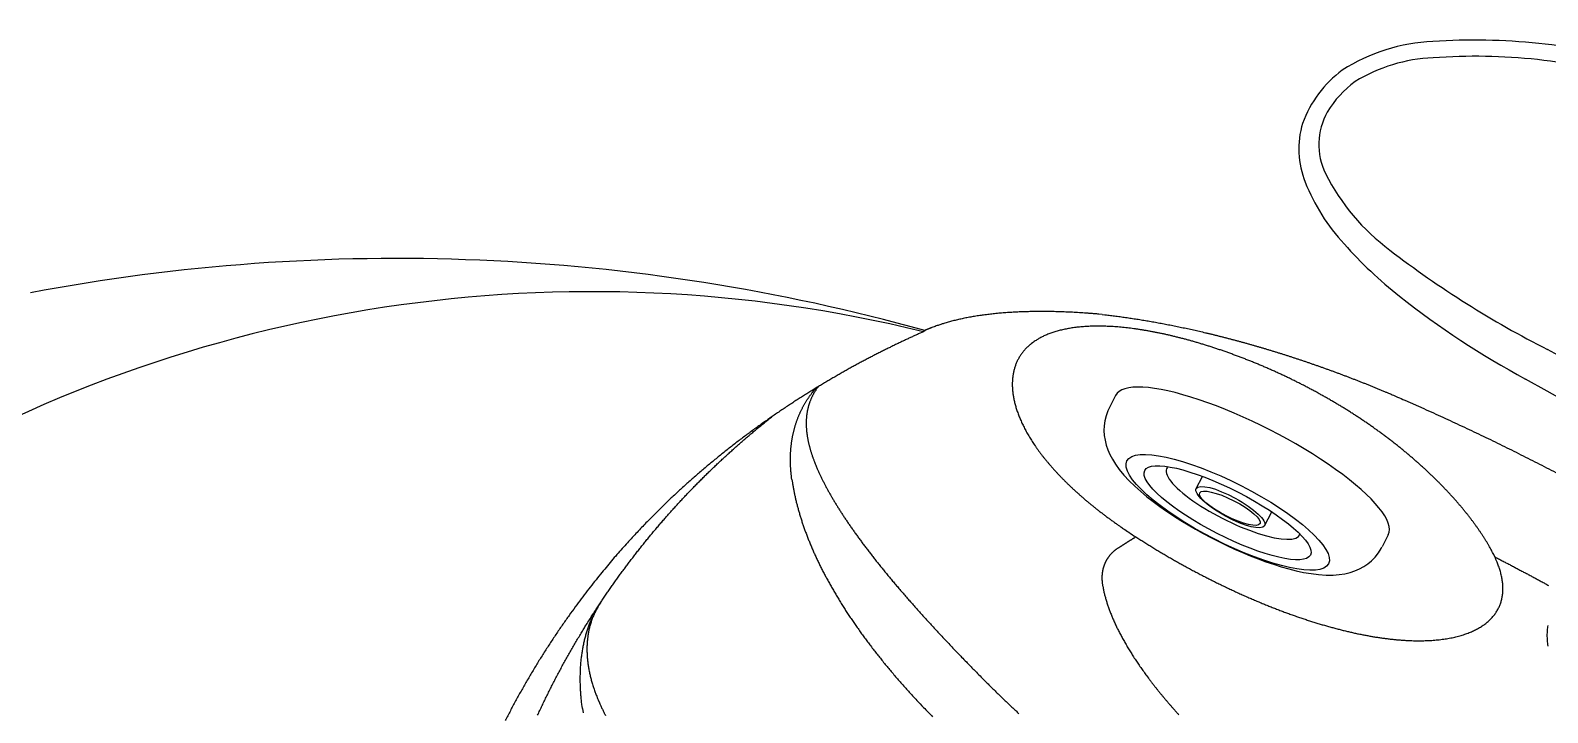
# Model space of a CAD drawing. Extents: x 649 to 723, y 631 to 778.
# Drawn here: x 700.45 to 709.39, y 724.94 to 728.96 of the extents above; entities that cross this region are included whole.
import ezdxf

# ---------------------------------------------------------------- set-up
doc = ezdxf.new("R2010")
doc.units = 0
doc.header["$MEASUREMENT"] = 0
doc.layers.add('1', color=4, linetype='Continuous')
doc.layers.add('204', color=7, linetype='Continuous')

# ---------------------------------------------------------------- blocks, each defined once
blk = doc.blocks.new('MINI2009')
at = {"layer": '1'}
for p, q in [((274.3024, 432.0245), (274.3824, 432.0245)), ((274.3024, 430.221), (274.3824, 430.221))]:
    blk.add_line(p, q, dxfattribs=at)
at = {"layer": '1', "color": 3}
for p, q in [((274.5869, 431.3518), (274.4936, 431.3518)), ((274.5741, 430.8937), (274.4936, 430.8937))]:
    blk.add_line(p, q, dxfattribs=at)
at = {"layer": '1', "flags": 128}
blk.add_lwpolyline([(274.3824, 430.2213), (274.4044, 430.2217), (274.4346, 430.2255), (274.4636, 430.2324), (274.4914, 430.2421), (274.5177, 430.2544), (274.5424, 430.269), (274.5656, 430.2858), (274.5873, 430.3046), (274.6076, 430.3255), (274.6268, 430.3488), (274.6452, 430.3749), (274.663, 430.4045), (274.6804, 430.4387), (274.6974, 430.478), (274.7131, 430.5212), (274.7268, 430.5658), (274.7387, 430.611), (274.749, 430.6568), (274.758, 430.7034), (274.7658, 430.7508), (274.7725, 430.7991), (274.7782, 430.8483), (274.7829, 430.8981), (274.7866, 430.9486), (274.7894, 430.9996), (274.7912, 431.0509), (274.792, 431.1024), (274.7919, 431.154), (274.7909, 431.2055), (274.7889, 431.2566), (274.7859, 431.3073), (274.7821, 431.3574), (274.7772, 431.4067), (274.7714, 431.4551), (274.7646, 431.5025), (274.7568, 431.5489), (274.7479, 431.5942), (274.7377, 431.6385), (274.7263, 431.6817), (274.7131, 431.7242), (274.6979, 431.7661), (274.68, 431.8078), (274.6615, 431.8437), (274.6425, 431.8746), (274.6231, 431.9015), (274.6028, 431.9252), (274.5815, 431.9463), (274.5589, 431.9649), (274.535, 431.9813), (274.5097, 431.9953), (274.4831, 432.0067), (274.4555, 432.0154), (274.4243, 432.0217), (274.3931, 432.0244), (274.3823, 432.0242)], dxfattribs=at)
at = {"layer": '1'}
blk.add_ellipse((274.3024, 431.1228), major_axis=(0, 0.9018), ratio=0.25882, start_param=6.283179, end_param=9.424778, dxfattribs=at)
at = {"layer": '1', "color": 3}
for centre, major_axis, ratio in [((274.6148, 431.1228), (0, 0.6667), 0.263764), ((274.6174, 431.1228), (0, 0.5481), 0.248557), ((274.5805, 431.1228), (0.0064, 0.229), 0.262485), ((274.5876, 431.1228), (0, 0.1994), 0.249939)]:
    blk.add_ellipse(centre, major_axis=major_axis, ratio=ratio, dxfattribs=at)
blk.add_ellipse((274.5435, 431.1223), major_axis=(-0.0036, 0.438), ratio=0.267267, start_param=3.037362, end_param=6.323274, dxfattribs=at)
blk = doc.blocks.new('2010PRODIGY')
at = {"layer": '1'}
blk.add_arc((58.3536, 71.3546), 10.8742, 5.05375, 83.41191, dxfattribs=at)
at = {"layer": '1', "color": 3}
for centre, radius, start, end in [((59.7498, 80.3487), 1.0859, 92.67684, 122.52103), ((59.9388, 77.7017), 3.7394, 74.53158, 93.67556), ((59.7389, 80.3891), 0.9486, 92.30158, 121.62377), ((59.9495, 77.9626), 3.3835, 73.35213, 94.21579), ((59.5758, 80.7142), 0.686, 126.68205, 159.80821), ((59.5985, 80.7059), 0.607, 126.02266, 149.10334), ((59.4198, 80.8262), 0.3921, 150.78034, 205.87198), ((59.4291, 80.7999), 0.5195, 163.09945, 202.09407), ((60.2093, 81.231), 1.2792, 206.75413, 233.41719), ((60.0387, 81.0372), 1.1737, 201.6348, 222.7592), ((61.0855, 81.9364), 2.5532, 221.62459, 231.71407), ((63.0517, 84.8923), 5.9141, 232.44482, 243.0963), ((53.5963, 68.5465), 11.6084, 74.46149, 100.71472), ((54.7483, 71.7836), 8.1757, 76.20108, 121.02973), ((62.6412, 83.8921), 5.0522, 231.60818, 241.69104), ((52.1815, 64.3525), 17.3259, 31.00414, 61.77474), ((51.5871, 63.6864), 17.9797, 31.74683, 61.21328)]:
    blk.add_arc(centre, radius, start, end, dxfattribs=at)
at = {"layer": '204', "color": 3, "linetype": 'Continuous'}
blk.add_line((56.7108, 79.7326), (56.6983, 79.7233), dxfattribs=at)
for points in [[(57.7521, 79.8252), (57.7311, 79.8271, 0.001135), (57.7101, 79.8288, 0.001149), (57.6893, 79.8305, 0.001162), (57.6685, 79.832, 0.001174), (57.6479, 79.8335, 0.001187), (57.6274, 79.8348, 0.001201), (57.607, 79.836, 0.001216), (57.5868, 79.8372, 0.00123), (57.5667, 79.8382, 0.001246), (57.5467, 79.8391, 0.001261), (57.5268, 79.8399, 0.001278), (57.5071, 79.8405, 0.001295), (57.4875, 79.8411, 0.001313), (57.468, 79.8416, 0.001331), (57.4486, 79.842, 0.001351), (57.4294, 79.8422, 0.00137), (57.4104, 79.8424, 0.001391), (57.3915, 79.8424, 0.001412), (57.3727, 79.8423, 0.001435), (57.3541, 79.8422, 0.001458), (57.3356, 79.8419, 0.001482), (57.3172, 79.8415, 0.001506), (57.2991, 79.841, 0.001533), (57.281, 79.8404, 0.001559), (57.2631, 79.8397, 0.001587), (57.2454, 79.8389, 0.001616), (57.2279, 79.8379, 0.001646), (57.2105, 79.8369, 0.001677), (57.1932, 79.8357, 0.00171), (57.1761, 79.8345, 0.001743), (57.1592, 79.8331, 0.001776), (57.1425, 79.8317, 0.001808), (57.1259, 79.8301, 0.001842), (57.1095, 79.8284, 0.001876), (57.0932, 79.8266, 0.001913), (57.0772, 79.8247, 0.00195), (57.0613, 79.8227, 0.00199), (57.0456, 79.8206, 0.00203), (57.03, 79.8183, 0.002073), (57.0147, 79.816, 0.002117), (56.9995, 79.8136, 0.002163), (56.9845, 79.811, 0.002209), (56.9697, 79.8084, 0.002261), (56.9551, 79.8056, 0.002316), (56.9406, 79.8028, 0.002366), (56.9264, 79.7998, 0.002406), (56.9124, 79.7968, 0.002487), (56.8985, 79.7936, 0.0026), (56.8848, 79.7903, 0.002591), (56.8714, 79.7869, 0.002476), (56.8582, 79.7835, 0.002803), (56.8451, 79.7799, 0.003442), (56.8318, 79.776, 0.00269), (56.8196, 79.7724, 0.000929), (56.8085, 79.769, 0.003922), (56.7949, 79.7645, 0.007125), (56.7744, 79.7572, 0.003646), (56.748, 79.7475, 0.001971)], [(57.7521, 79.8252), (57.7681, 79.8234, -0.0013), (57.7842, 79.8216, -0.0014), (57.8002, 79.8196, -0.001283), (57.8164, 79.8176, -0.000924), (57.8326, 79.8155, -0.000801), (57.8488, 79.8134, -0.000884), (57.8651, 79.8111, -0.000906), (57.8815, 79.8088, -0.000878), (57.8979, 79.8065, -0.000865), (57.9144, 79.804, -0.000865), (57.9309, 79.8015, -0.000861), (57.9475, 79.799, -0.000854), (57.9642, 79.7964, -0.000848), (57.9809, 79.7937, -0.000844), (57.9976, 79.7909, -0.000839), (58.0144, 79.7881, -0.000834), (58.0313, 79.7852, -0.000829), (58.0482, 79.7822, -0.000825), (58.0651, 79.7792, -0.00082), (58.0821, 79.7761, -0.000816), (58.0991, 79.7729, -0.000812), (58.1162, 79.7697, -0.000808), (58.1334, 79.7664, -0.000804), (58.1506, 79.7631, -0.0008), (58.1678, 79.7596, -0.000796), (58.1851, 79.7562, -0.000793), (58.2024, 79.7526, -0.000789), (58.2197, 79.749, -0.000787), (58.2371, 79.7453, -0.000784), (58.2546, 79.7415, -0.000781), (58.272, 79.7377, -0.000778), (58.2896, 79.7338, -0.000776), (58.3071, 79.7299, -0.000773), (58.3247, 79.7259, -0.000771), (58.3424, 79.7218, -0.000768), (58.36, 79.7176, -0.000766), (58.3777, 79.7134, -0.000764), (58.3955, 79.7091, -0.000762), (58.4133, 79.7048, -0.000759), (58.4311, 79.7004, -0.000757), (58.4489, 79.6959, -0.000753), (58.4668, 79.6913, -0.00075), (58.4847, 79.6867, -0.000747), (58.5026, 79.682, -0.000745), (58.5206, 79.6773, -0.000742), (58.5386, 79.6725, -0.000739), (58.5566, 79.6676, -0.000737), (58.5747, 79.6627, -0.000735), (58.5928, 79.6577, -0.000732), (58.6109, 79.6526, -0.00073), (58.629, 79.6475, -0.000727), (58.6471, 79.6423, -0.000725), (58.6653, 79.637, -0.000722), (58.6835, 79.6317, -0.00072), (58.7018, 79.6263, -0.000717), (58.72, 79.6209, -0.000715), (58.7383, 79.6154, -0.000713), (58.7566, 79.6098, -0.000711), (58.7749, 79.6041, -0.000709), (58.7932, 79.5984, -0.000707), (58.8116, 79.5927, -0.000705), (58.8299, 79.5868, -0.000703), (58.8483, 79.5809, -0.000702), (58.8667, 79.575, -0.0007), (58.8851, 79.569, -0.000698), (58.9036, 79.5629, -0.000697), (58.922, 79.5568, -0.000696), (58.9405, 79.5506, -0.000694), (58.9589, 79.5443, -0.000693), (58.9774, 79.538, -0.000692), (58.9959, 79.5316, -0.000691), (59.0144, 79.5251, -0.00069), (59.0329, 79.5186, -0.000689), (59.0514, 79.512, -0.000688), (59.07, 79.5054, -0.000687), (59.0885, 79.4987, -0.000687), (59.1071, 79.492, -0.000686), (59.1256, 79.4852, -0.000685), (59.1442, 79.4783, -0.000685), (59.1627, 79.4714, -0.000684), (59.1813, 79.4644, -0.000684), (59.1998, 79.4573, -0.000683), (59.2184, 79.4502, -0.000683), (59.237, 79.443, -0.000684), (59.2556, 79.4358, -0.000682), (59.2741, 79.4285, -0.000678), (59.2927, 79.4212, -0.000684), (59.3113, 79.4138, -0.000698), (59.3299, 79.4063, -0.000678), (59.3484, 79.3988, -0.000632), (59.3668, 79.3913, -0.000699), (59.3855, 79.3836, -0.000834), (59.4046, 79.3756, -0.000632), (59.4226, 79.3681, -0.000214), (59.4388, 79.3613, -0.000895), (59.4597, 79.3525, -0.001542), (59.4917, 79.3387, -0.000753), (59.5337, 79.3205, -0.000398)], [(56.6983, 79.7233), (56.6787, 79.7146, 0.001086), (56.6588, 79.7056, 0.001037), (56.6387, 79.6964, 0.001023), (56.6183, 79.687, 0.001049), (56.5976, 79.6774, 0.00106), (56.5767, 79.6676, 0.001068), (56.5556, 79.6575, 0.001073), (56.5343, 79.6472, 0.001086), (56.5127, 79.6367, 0.001093), (56.4909, 79.6259, 0.001105), (56.4689, 79.615, 0.001112), (56.4467, 79.6038, 0.001125), (56.4242, 79.5923, 0.001133), (56.4016, 79.5807, 0.001146), (56.3788, 79.5688, 0.001154), (56.3558, 79.5567, 0.001167), (56.3326, 79.5443, 0.001176), (56.3093, 79.5317, 0.00119), (56.2857, 79.5189, 0.001199), (56.262, 79.5058, 0.001213), (56.2382, 79.4925, 0.001222), (56.2142, 79.4789, 0.001237), (56.19, 79.4651, 0.001247), (56.1658, 79.4511, 0.001262), (56.1413, 79.4368, 0.001272), (56.1168, 79.4222, 0.001287), (56.0921, 79.4075, 0.001297), (56.0673, 79.3924, 0.001313), (56.0424, 79.3771, 0.001324), (56.0174, 79.3616, 0.00134), (55.9922, 79.3458, 0.001351), (55.967, 79.3298, 0.001367), (55.9417, 79.3135, 0.001379), (55.9163, 79.2969, 0.001395), (55.8908, 79.2801, 0.001407), (55.8653, 79.2631, 0.001424), (55.8397, 79.2457, 0.001437), (55.814, 79.2282, 0.001454), (55.7882, 79.2103, 0.001467), (55.7624, 79.1922, 0.001484), (55.7366, 79.1738, 0.001497), (55.7107, 79.1552, 0.001515), (55.6848, 79.1363, 0.001528), (55.6589, 79.1171, 0.001546), (55.6329, 79.0976, 0.00156), (55.6069, 79.0779, 0.001579), (55.5809, 79.0579, 0.001592), (55.5549, 79.0377, 0.00161), (55.5289, 79.0171, 0.001626), (55.5029, 78.9963, 0.001649), (55.4769, 78.9752, 0.001656), (55.4509, 78.9539, 0.001673), (55.4252, 78.9324, 0.001687), (55.3996, 78.9107, 0.001691), (55.3741, 78.8889, 0.001697), (55.3489, 78.867, 0.001703), (55.3239, 78.8449, 0.001709), (55.299, 78.8227, 0.001715), (55.2743, 78.8003, 0.00172), (55.2498, 78.7778, 0.001724), (55.2255, 78.7552, 0.00173), (55.2014, 78.7324, 0.001737), (55.1774, 78.7094, 0.001736), (55.1536, 78.6863, 0.00174), (55.1301, 78.6631, 0.001749), (55.1066, 78.6397, 0.001713), (55.0829, 78.6156, 0.001777), (55.0583, 78.5903, 0.00189), (55.0323, 78.5632, 0.001935), (55.0051, 78.5343, 0.002132), (54.9768, 78.5037, 0.002248), (54.9475, 78.4714, 0.002362), (54.9171, 78.4374, 0.002431), (54.8859, 78.4017, 0.002551), (54.8539, 78.3642, 0.002619), (54.8211, 78.3249, 0.002722), (54.7875, 78.2839, 0.002781), (54.7534, 78.2412, 0.002877), (54.7186, 78.1967, 0.002934), (54.6834, 78.1504, 0.00303), (54.6477, 78.1023, 0.003076), (54.6117, 78.0525, 0.003151), (54.5754, 78.0008, 0.00322), (54.5388, 77.9473, 0.003334), (54.502, 77.8919, 0.00332), (54.4655, 77.8354, 0.003367), (54.4298, 77.7784, 0.003423), (54.3951, 77.7212, 0.003388), (54.3612, 77.6637, 0.00338), (54.3283, 77.6061, 0.003387), (54.2964, 77.5482, 0.003399), (54.2654, 77.4903, 0.003407), (54.2354, 77.4323, 0.003425)], [(56.748, 79.7475), (56.747, 79.747, 0.000051), (56.7459, 79.7466, 0.000052), (56.7449, 79.7462, 0.000051), (56.7438, 79.7458, 0.000048), (56.7428, 79.7454, 0.000046), (56.7417, 79.7449, 0.000044), (56.7407, 79.7445, 0.000042), (56.7396, 79.7441, 0.00004), (56.7385, 79.7437, 0.000038), (56.7375, 79.7433, 0.000036), (56.7364, 79.7429, 0.000034), (56.7354, 79.7424, 0.000032), (56.7343, 79.742, 0.00003), (56.7333, 79.7416, 0.000027), (56.7322, 79.7412, 0.000025), (56.7312, 79.7408, 0.000023), (56.7301, 79.7403, 0.000021), (56.7291, 79.7399, 0.000019), (56.728, 79.7395, 0.000017), (56.727, 79.7391, 0.000015), (56.7259, 79.7387, 0.000013), (56.7249, 79.7382, 0.000011), (56.7238, 79.7378, 0.000009), (56.7228, 79.7374, 0.000007), (56.7217, 79.737, 0.000005), (56.7207, 79.7366, 0.000003), (56.7196, 79.7361, 0.000001), (56.7186, 79.7357, -0.000002), (56.7175, 79.7353, -0.000003), (56.7165, 79.7349, -0.000004), (56.7155, 79.7345, -0.000008), (56.7144, 79.734, -0.000014), (56.7133, 79.7336, -0.00001), (56.7123, 79.7332, 0), (56.7114, 79.7328, -0.000021), (56.7102, 79.7324, -0.000046), (56.7084, 79.7316, -0.000023), (56.706, 79.7307, -0.000012)], [(60.0641, 78.3971), (60.0578, 78.4101, 0.004354), (60.0512, 78.4232, 0.004168), (60.0441, 78.4366, 0.003964), (60.0367, 78.4501, 0.00377), (60.0289, 78.4638, 0.003596), (60.0208, 78.4777, 0.003447), (60.0123, 78.4918, 0.003307), (60.0034, 78.5059, 0.003185), (59.9943, 78.5203, 0.003072), (59.9848, 78.5347, 0.002973), (59.9749, 78.5492, 0.002881), (59.9648, 78.5639, 0.002802), (59.9544, 78.5786, 0.002728), (59.9436, 78.5935, 0.002665), (59.9326, 78.6084, 0.002605), (59.9213, 78.6233, 0.002556), (59.9096, 78.6383, 0.00251), (59.8978, 78.6534, 0.002473), (59.8856, 78.6685, 0.002437), (59.8732, 78.6836, 0.002411), (59.8605, 78.6987, 0.002385), (59.8476, 78.7138, 0.002367), (59.8345, 78.7289, 0.002351), (59.8211, 78.744, 0.002346), (59.8075, 78.759, 0.002306), (59.7936, 78.774, 0.00222), (59.7795, 78.7891, 0.002163), (59.7652, 78.8041, 0.002141), (59.7506, 78.8192, 0.002114), (59.7357, 78.8342, 0.002087), (59.7206, 78.8493, 0.00206), (59.7053, 78.8643, 0.002039), (59.6897, 78.8793, 0.002017), (59.674, 78.8943, 0.001998), (59.6579, 78.9092, 0.001979), (59.6417, 78.9242, 0.001964), (59.6252, 78.9391, 0.001947), (59.6085, 78.9539, 0.001935), (59.5916, 78.9688, 0.001921), (59.5745, 78.9835, 0.001911), (59.5572, 78.9983, 0.0019), (59.5396, 79.0129, 0.001893), (59.5219, 79.0276, 0.001883), (59.504, 79.0421, 0.001875), (59.4858, 79.0566, 0.001872), (59.4675, 79.071, 0.00188), (59.449, 79.0854, 0.001898), (59.4303, 79.0996, 0.001939), (59.4114, 79.1138, 0.001942), (59.3923, 79.1278, 0.00191), (59.3731, 79.1418, 0.001888), (59.3537, 79.1556, 0.001874), (59.3342, 79.1694, 0.00186), (59.3145, 79.183, 0.001844), (59.2947, 79.1965, 0.00183), (59.2747, 79.21, 0.001817), (59.2545, 79.2233, 0.001805), (59.2342, 79.2364, 0.001793), (59.2138, 79.2495, 0.001783), (59.1932, 79.2625, 0.001773), (59.1726, 79.2753, 0.001764), (59.1517, 79.288, 0.001756), (59.1308, 79.3006, 0.001749), (59.1097, 79.313, 0.001743), (59.0886, 79.3253, 0.001737), (59.0673, 79.3375, 0.001732), (59.0459, 79.3495, 0.001728), (59.0244, 79.3614, 0.001725), (59.0028, 79.3732, 0.001722), (58.9811, 79.3848, 0.001718), (58.9594, 79.3963, 0.001719), (58.9375, 79.4076, 0.001725), (58.9155, 79.4188, 0.001715), (58.8935, 79.4299, 0.001691), (58.8714, 79.4407, 0.001675), (58.8493, 79.4515, 0.001662), (58.8271, 79.462, 0.001655), (58.8049, 79.4724, 0.00165), (58.7827, 79.4826, 0.001646), (58.7604, 79.4927, 0.001641), (58.7381, 79.5026, 0.001639), (58.7158, 79.5123, 0.001635), (58.6935, 79.5219, 0.001634), (58.6712, 79.5313, 0.001632), (58.6489, 79.5405, 0.001632), (58.6265, 79.5495, 0.001632), (58.6042, 79.5584, 0.001633), (58.5818, 79.5671, 0.001633), (58.5595, 79.5757, 0.001637), (58.5372, 79.584, 0.001643), (58.5149, 79.5922, 0.001641), (58.4927, 79.6002, 0.001633), (58.4705, 79.608, 0.001639), (58.4483, 79.6157, 0.001652), (58.4263, 79.6231, 0.001668), (58.4043, 79.6304, 0.001686), (58.3824, 79.6375, 0.001705), (58.3606, 79.6443, 0.001724), (58.3389, 79.651, 0.001745), (58.3173, 79.6575, 0.001766), (58.2957, 79.6638, 0.001789), (58.2743, 79.6699, 0.001812), (58.253, 79.6757, 0.001837), (58.2317, 79.6814, 0.001862), (58.2106, 79.6869, 0.00189), (58.1896, 79.6922, 0.001918), (58.1687, 79.6973, 0.001949), (58.1479, 79.7022, 0.001979), (58.1273, 79.7069, 0.002013), (58.1067, 79.7114, 0.002046), (58.0863, 79.7157, 0.002083), (58.0661, 79.7197, 0.002119), (58.0459, 79.7236, 0.002159), (58.0259, 79.7272, 0.0022), (58.0061, 79.7307, 0.002243), (57.9864, 79.7339, 0.002284), (57.9668, 79.737, 0.002343), (57.9474, 79.7398, 0.002426), (57.9282, 79.7424, 0.002496), (57.9092, 79.7447, 0.002544), (57.8904, 79.7469, 0.0026), (57.8718, 79.7488, 0.002657), (57.8534, 79.7505, 0.002719), (57.8351, 79.752, 0.00278), (57.8171, 79.7532, 0.002848), (57.7993, 79.7543, 0.002916), (57.7817, 79.7551, 0.002991), (57.7644, 79.7557, 0.003065), (57.7472, 79.7561, 0.003147), (57.7303, 79.7562, 0.003229), (57.7136, 79.7561, 0.003318), (57.6971, 79.7558, 0.003408), (57.6808, 79.7553, 0.003507), (57.6648, 79.7546, 0.003606), (57.649, 79.7536, 0.003714), (57.6335, 79.7524, 0.003823), (57.6182, 79.751, 0.003941), (57.6032, 79.7494, 0.00406), (57.5883, 79.7476, 0.00419), (57.5738, 79.7455, 0.004321), (57.5595, 79.7432, 0.004462), (57.5454, 79.7407, 0.004602), (57.5317, 79.738, 0.00476), (57.5181, 79.735, 0.004927), (57.5049, 79.7318, 0.00508), (57.4919, 79.7284, 0.005213), (57.4792, 79.7248, 0.005421), (57.4668, 79.721, 0.005689), (57.4546, 79.7169, 0.005711), (57.4428, 79.7126, 0.005498), (57.4313, 79.7082, 0.006255), (57.42, 79.7035, 0.007721), (57.4088, 79.6984, 0.006085), (57.3985, 79.6935, 0.002131), (57.3893, 79.6889, 0.008894), (57.3781, 79.6826, 0.016269), (57.3619, 79.6724, 0.008366), (57.3412, 79.6585, 0.004529)], [(57.3412, 79.6585), (57.3329, 79.6521, 0.008072), (57.3248, 79.6454, 0.008219), (57.317, 79.6386, 0.008344), (57.3096, 79.6315, 0.008437), (57.3024, 79.6242, 0.0085), (57.2955, 79.6168, 0.008551), (57.2889, 79.6091, 0.008638), (57.2827, 79.6013, 0.008692), (57.2767, 79.5933, 0.008739), (57.2711, 79.5852, 0.008767), (57.2657, 79.5769, 0.008787), (57.2607, 79.5684, 0.00878), (57.256, 79.5598, 0.008765), (57.2516, 79.551, 0.008728), (57.2475, 79.542, 0.00868), (57.2437, 79.533, 0.008614), (57.2403, 79.5237, 0.008536), (57.2371, 79.5143, 0.008443), (57.2342, 79.5048, 0.00834), (57.2316, 79.4951, 0.008225), (57.2294, 79.4853, 0.0081), (57.2274, 79.4754, 0.007968), (57.2258, 79.4653, 0.007826), (57.2245, 79.4551, 0.007681), (57.2234, 79.4448, 0.007528), (57.2227, 79.4344, 0.007375), (57.2222, 79.4238, 0.007215), (57.2221, 79.4131, 0.007057), (57.2223, 79.4023, 0.006895), (57.2228, 79.3914, 0.006736), (57.2235, 79.3804, 0.006574), (57.2246, 79.3693, 0.006418), (57.226, 79.358, 0.006258), (57.2276, 79.3467, 0.006107), (57.2296, 79.3353, 0.005953), (57.2319, 79.3237, 0.005807), (57.2344, 79.3121, 0.005659), (57.2373, 79.3004, 0.005521), (57.2405, 79.2886, 0.005381), (57.2439, 79.2768, 0.00525), (57.2477, 79.2648, 0.005118), (57.2517, 79.2528, 0.004995), (57.2561, 79.2406, 0.004871), (57.2607, 79.2284, 0.004757), (57.2656, 79.2162, 0.004641), (57.2708, 79.2039, 0.004535), (57.2764, 79.1915, 0.004426), (57.2822, 79.179, 0.004329), (57.2883, 79.1665, 0.004228), (57.2947, 79.1539, 0.004136), (57.3013, 79.1413, 0.004044), (57.3083, 79.1286, 0.003965), (57.3156, 79.1159, 0.003873), (57.3231, 79.1031, 0.003781), (57.331, 79.0903, 0.003723), (57.3391, 79.0775, 0.003714), (57.3475, 79.0646, 0.00366), (57.3562, 79.0517, 0.003583), (57.3653, 79.0387, 0.003492), (57.3745, 79.0257, 0.003393), (57.3841, 79.0127, 0.0033), (57.394, 78.9997, 0.003217), (57.4041, 78.9866, 0.003135), (57.4146, 78.9736, 0.003058), (57.4253, 78.9605, 0.002983), (57.4362, 78.9474, 0.002914), (57.4475, 78.9343, 0.002846), (57.459, 78.9212, 0.002782), (57.4707, 78.9081, 0.00272), (57.4828, 78.895, 0.002663), (57.4951, 78.8818, 0.002607), (57.5076, 78.8687, 0.002554), (57.5204, 78.8556, 0.002503), (57.5334, 78.8425, 0.002459), (57.5467, 78.8294, 0.002409), (57.5603, 78.8163, 0.002355), (57.574, 78.8033, 0.002327), (57.5881, 78.7902, 0.002331), (57.6023, 78.7772, 0.002332), (57.6168, 78.7642, 0.002343), (57.6315, 78.7513, 0.002312), (57.6464, 78.7384, 0.002241), (57.6616, 78.7256, 0.002187), (57.677, 78.7128, 0.002146), (57.6926, 78.7, 0.002096), (57.7084, 78.6873, 0.002038), (57.7244, 78.6746, 0.002012), (57.7406, 78.662, 0.002008), (57.757, 78.6494, 0.001915), (57.7736, 78.6369, 0.001758), (57.7902, 78.6246, 0.001897), (57.8073, 78.6121, 0.002203), (57.825, 78.5993, 0.001651), (57.8418, 78.5874, 0.000586), (57.857, 78.5767, 0.002255), (57.877, 78.563, 0.003752), (57.9082, 78.5422, 0.001802), (57.9493, 78.515, 0.000951)], [(55.9238, 78.8535), (55.9225, 78.8628, -0.002587), (55.9214, 78.872, -0.002621), (55.9203, 78.8812, -0.002646), (55.9193, 78.8903, -0.00266), (55.9185, 78.8994, -0.002679), (55.9177, 78.9084, -0.002698), (55.917, 78.9175, -0.002719), (55.9165, 78.9264, -0.002736), (55.916, 78.9353, -0.002756), (55.9157, 78.9442, -0.002773), (55.9154, 78.9531, -0.002792), (55.9153, 78.9619, -0.002809), (55.9152, 78.9706, -0.002828), (55.9152, 78.9793, -0.002844), (55.9154, 78.988, -0.002862), (55.9156, 78.9966, -0.002878), (55.916, 79.0052, -0.002895), (55.9164, 79.0138, -0.00291), (55.917, 79.0223, -0.002927), (55.9176, 79.0307, -0.002942), (55.9183, 79.0391, -0.002958), (55.9192, 79.0475, -0.002972), (55.9201, 79.0558, -0.002987), (55.9211, 79.0641, -0.003), (55.9222, 79.0723, -0.003015), (55.9234, 79.0805, -0.003027), (55.9247, 79.0886, -0.00304), (55.9261, 79.0967, -0.003052), (55.9276, 79.1048, -0.003064), (55.9292, 79.1128, -0.003075), (55.9309, 79.1207, -0.003086), (55.9327, 79.1286, -0.003096), (55.9346, 79.1365, -0.003106), (55.9365, 79.1443, -0.003115), (55.9386, 79.1521, -0.003124), (55.9407, 79.1598, -0.003131), (55.943, 79.1675, -0.00314), (55.9453, 79.1751, -0.003146), (55.9477, 79.1827, -0.003153), (55.9502, 79.1902, -0.003158), (55.9528, 79.1977, -0.003164), (55.9555, 79.2051, -0.003168), (55.9583, 79.2125, -0.003173), (55.9611, 79.2198, -0.003174), (55.9641, 79.2271, -0.003179), (55.9671, 79.2343, -0.003185), (55.9703, 79.2415, -0.003196), (55.9735, 79.2486, -0.003212), (55.9768, 79.2557, -0.003225), (55.9802, 79.2627, -0.003238), (55.9836, 79.2697, -0.003249), (55.9872, 79.2766, -0.003259), (55.9909, 79.2835, -0.003272), (55.9946, 79.2903, -0.003288), (55.9985, 79.2971, -0.003288), (56.0024, 79.3038, -0.003276), (56.0064, 79.3104, -0.003312), (56.0105, 79.3171, -0.003387), (56.0147, 79.3236, -0.003295), (56.0189, 79.3301, -0.00308), (56.0233, 79.3365, -0.003406), (56.0277, 79.3429, -0.004069), (56.0324, 79.3494, -0.003085), (56.0369, 79.3555, -0.001048), (56.041, 79.361, -0.004364), (56.0464, 79.3679, -0.007504), (56.0551, 79.3784, -0.003653), (56.0665, 79.392, -0.00193)], [(56.0795, 79.3999), (56.0754, 79.3945, 0.00459), (56.0715, 79.389, 0.004663), (56.0677, 79.3836, 0.004714), (56.064, 79.378, 0.004731), (56.0604, 79.3725, 0.004757), (56.0569, 79.3669, 0.004782), (56.0536, 79.3613, 0.004805), (56.0504, 79.3556, 0.004818), (56.0473, 79.3499, 0.004832), (56.0444, 79.3442, 0.004837), (56.0415, 79.3384, 0.004843), (56.0388, 79.3326, 0.00484), (56.0362, 79.3267, 0.004837), (56.0338, 79.3209, 0.004826), (56.0314, 79.3149, 0.004814), (56.0292, 79.309, 0.004795), (56.0271, 79.303, 0.004775), (56.0251, 79.297, 0.004748), (56.0232, 79.2909, 0.00472), (56.0214, 79.2848, 0.004685), (56.0197, 79.2786, 0.004651), (56.0182, 79.2725, 0.004609), (56.0168, 79.2663, 0.004567), (56.0154, 79.26, 0.004518), (56.0142, 79.2537, 0.004473), (56.0131, 79.2474, 0.004428), (56.0121, 79.2411, 0.004385), (56.0113, 79.2347, 0.00434), (56.0105, 79.2283, 0.004294), (56.0098, 79.2218, 0.004243), (56.0093, 79.2153, 0.004191), (56.0088, 79.2088, 0.004137), (56.0085, 79.2022, 0.004082), (56.0082, 79.1956, 0.004024), (56.0081, 79.189, 0.003965), (56.0081, 79.1823, 0.003904), (56.0081, 79.1756, 0.003843), (56.0083, 79.1688, 0.00378), (56.0086, 79.162, 0.003717), (56.009, 79.1552, 0.003653), (56.0095, 79.1483, 0.003589), (56.0101, 79.1414, 0.003524), (56.0108, 79.1345, 0.003459), (56.0115, 79.1275, 0.003394), (56.0124, 79.1205, 0.003328), (56.0134, 79.1134, 0.003263), (56.0145, 79.1064, 0.003199), (56.0157, 79.0992, 0.003137), (56.017, 79.0921, 0.00308), (56.0184, 79.0849, 0.003029), (56.0199, 79.0776, 0.002974), (56.0215, 79.0703, 0.00292), (56.0231, 79.063, 0.002868), (56.0249, 79.0556, 0.002821), (56.0268, 79.0482, 0.002761), (56.0288, 79.0408, 0.002693), (56.0309, 79.0333, 0.002664), (56.033, 79.0258, 0.002665), (56.0353, 79.0182, 0.002539), (56.0377, 79.0106, 0.002328), (56.0401, 79.0031, 0.002517), (56.0427, 78.9953, 0.002929), (56.0454, 78.9873, 0.002179), (56.0481, 78.9798, 0.000752), (56.0505, 78.973, 0.002989), (56.0539, 78.9641, 0.00494), (56.0593, 78.9504, 0.002342), (56.0666, 78.9323, 0.001225)], [(59.5337, 79.3205), (59.6466, 79.2703, -0.00205), (59.759, 79.2193, -0.002049), (59.8711, 79.1673, -0.00205), (59.9827, 79.1145, -0.002054), (60.0938, 79.0607, -0.002057), (60.2045, 79.006, -0.00206), (60.3147, 78.9503, -0.002062), (60.4245, 78.8938, -0.002065)], [(54.7957, 78.1258), (54.8034, 78.1372, -0.000707), (54.811, 78.1486, -0.000712), (54.8187, 78.1599, -0.000708), (54.8264, 78.1713, -0.000697), (54.8341, 78.1826, -0.000693), (54.8419, 78.1939, -0.000697), (54.8497, 78.2051, -0.000698), (54.8575, 78.2164, -0.000698), (54.8653, 78.2276, -0.000698), (54.8732, 78.2387, -0.000698), (54.8811, 78.2499, -0.000699), (54.889, 78.261, -0.000699), (54.897, 78.2721, -0.0007), (54.905, 78.2832, -0.0007), (54.913, 78.2942, -0.000701), (54.921, 78.3052, -0.000701), (54.9291, 78.3162, -0.000702), (54.9372, 78.3271, -0.000702), (54.9453, 78.3381, -0.000703), (54.9534, 78.3489, -0.000703), (54.9616, 78.3598, -0.000704), (54.9698, 78.3707, -0.000704), (54.978, 78.3815, -0.000705), (54.9863, 78.3922, -0.000706), (54.9946, 78.403, -0.000707), (55.0029, 78.4137, -0.000708), (55.0112, 78.4244, -0.000709), (55.0196, 78.4351, -0.00071), (55.028, 78.4457, -0.000711), (55.0364, 78.4564, -0.000711), (55.0448, 78.4669, -0.000712), (55.0533, 78.4775, -0.000713), (55.0618, 78.488, -0.000714), (55.0703, 78.4986, -0.000714), (55.0789, 78.509, -0.000715), (55.0875, 78.5195, -0.000715), (55.0961, 78.5299, -0.000716), (55.1047, 78.5403, -0.000716), (55.1134, 78.5507, -0.000717), (55.1221, 78.5611, -0.000716), (55.1309, 78.5714, -0.000717), (55.1396, 78.5817, -0.000719), (55.1484, 78.592, -0.000721), (55.1572, 78.6022, -0.000725), (55.1661, 78.6125, -0.000728), (55.175, 78.6227, -0.000732), (55.1839, 78.6329, -0.000733), (55.1929, 78.6431, -0.000734), (55.2019, 78.6532, -0.000732), (55.211, 78.6633, -0.000728), (55.22, 78.6734, -0.000726), (55.2291, 78.6835, -0.000725), (55.2382, 78.6936, -0.000725), (55.2473, 78.7035, -0.000726), (55.2565, 78.7135, -0.000727), (55.2656, 78.7234, -0.000727), (55.2748, 78.7333, -0.000727), (55.284, 78.7431, -0.000727), (55.2932, 78.7529, -0.000726), (55.3024, 78.7626, -0.000723), (55.3117, 78.7724, -0.000721), (55.321, 78.7821, -0.000718), (55.3303, 78.7918, -0.000714), (55.3397, 78.8015, -0.000709), (55.3491, 78.8111, -0.000705), (55.3585, 78.8208, -0.000702), (55.368, 78.8304, -0.000701), (55.3775, 78.84, -0.000704), (55.387, 78.8496, -0.000706), (55.3966, 78.8591, -0.000709), (55.4062, 78.8687, -0.00071), (55.4159, 78.8782, -0.000712), (55.4256, 78.8877, -0.000712), (55.4353, 78.8972, -0.000711), (55.445, 78.9066, -0.000711), (55.4548, 78.916, -0.00071), (55.4645, 78.9254, -0.00071), (55.4744, 78.9348, -0.000709), (55.4842, 78.9442, -0.000709), (55.4941, 78.9535, -0.000708), (55.504, 78.9628, -0.000707), (55.514, 78.972, -0.000707), (55.5239, 78.9813, -0.000706), (55.5339, 78.9905, -0.000705), (55.544, 78.9997, -0.000705), (55.554, 79.0089, -0.000704), (55.5641, 79.018, -0.000703), (55.5743, 79.0272, -0.000702), (55.5844, 79.0363, -0.000702), (55.5946, 79.0453, -0.000701), (55.6048, 79.0544, -0.0007), (55.6151, 79.0634, -0.000699), (55.6253, 79.0724, -0.000698), (55.6356, 79.0814, -0.000699), (55.646, 79.0903, -0.000696), (55.6563, 79.0993, -0.000691), (55.6667, 79.1082, -0.000696), (55.6772, 79.1171, -0.000709), (55.6877, 79.1259, -0.000688), (55.6981, 79.1348, -0.000641), (55.7086, 79.1435, -0.000707), (55.7192, 79.1524, -0.000841), (55.7301, 79.1614, -0.000637), (55.7404, 79.1699, -0.000219), (55.7497, 79.1775, -0.000897), (55.7617, 79.1873, -0.001539), (55.7804, 79.2022, -0.000751), (55.8048, 79.2218, -0.000397)], [(56.0666, 78.9323), (56.0737, 78.9157, 0.003426), (56.081, 78.8991, 0.003371), (56.0886, 78.8824, 0.00329), (56.0966, 78.8657, 0.003184), (56.1048, 78.8488, 0.003084), (56.1134, 78.8319, 0.00299), (56.1222, 78.8149, 0.002896), (56.1313, 78.7978, 0.002799), (56.1408, 78.7806, 0.002704), (56.1505, 78.7633, 0.002612), (56.1606, 78.7459, 0.002518), (56.1709, 78.7283, 0.002415), (56.1815, 78.7106, 0.00232), (56.1925, 78.6928, 0.002226), (56.2038, 78.6748, 0.002145), (56.2154, 78.6566, 0.002087), (56.2274, 78.6382, 0.002026), (56.2397, 78.6197, 0.001964), (56.2523, 78.601, 0.001903), (56.2652, 78.5821, 0.001848), (56.2785, 78.563, 0.001793), (56.2921, 78.5437, 0.001741), (56.306, 78.5243, 0.00169), (56.3203, 78.5046, 0.001642), (56.3348, 78.4848, 0.001594), (56.3498, 78.4648, 0.00155), (56.365, 78.4447, 0.001505), (56.3806, 78.4243, 0.001464), (56.3965, 78.4038, 0.001423), (56.4127, 78.383, 0.001384), (56.4293, 78.3621, 0.001346), (56.4462, 78.341, 0.00131), (56.4634, 78.3198, 0.001274), (56.481, 78.2983, 0.001241), (56.4989, 78.2766, 0.001208), (56.5171, 78.2548, 0.001176), (56.5357, 78.2328, 0.001145), (56.5546, 78.2105, 0.001116), (56.5738, 78.1881, 0.001087), (56.5933, 78.1655, 0.00106), (56.6132, 78.1428, 0.001032), (56.6334, 78.1198, 0.001006), (56.654, 78.0966, 0.000981), (56.6749, 78.0733, 0.000959), (56.6961, 78.0497, 0.000933), (56.7176, 78.026, 0.000905), (56.7395, 78.002, 0.00089), (56.7617, 77.9779, 0.000886), (56.7843, 77.9535, 0.00084), (56.8072, 77.9291, 0.000767), (56.8302, 77.9046, 0.000826), (56.8539, 77.8795, 0.000958), (56.8787, 77.8535, 0.000709), (56.902, 77.8291, 0.000243), (56.9234, 77.8069, 0.000971), (56.9515, 77.7779, 0.001596), (56.9958, 77.7327, 0.000753), (57.0544, 77.6731, 0.000393)], [(55.9238, 78.8535), (55.927, 78.8325, 0.004111), (55.9306, 78.8113, 0.004038), (55.9345, 78.79, 0.003968), (55.9389, 78.7685, 0.003907), (55.9436, 78.7469, 0.003843), (55.9486, 78.7252, 0.003782), (55.9541, 78.7034, 0.003718), (55.9599, 78.6815, 0.00366), (55.9662, 78.6594, 0.003599), (55.9727, 78.6372, 0.003542), (55.9797, 78.615, 0.003483), (55.987, 78.5926, 0.003429), (55.9948, 78.5701, 0.003372), (56.0029, 78.5475, 0.003323), (56.0113, 78.5248, 0.003268), (56.0202, 78.502, 0.003218), (56.0294, 78.4792, 0.003164), (56.0389, 78.4562, 0.003105), (56.0489, 78.4333, 0.003047), (56.0592, 78.4102, 0.002994), (56.0698, 78.3871, 0.00294), (56.0809, 78.3639, 0.002888), (56.0922, 78.3407, 0.002836), (56.104, 78.3174, 0.002787), (56.1161, 78.2941, 0.002738), (56.1285, 78.2706, 0.002691), (56.1413, 78.2472, 0.002644), (56.1545, 78.2237, 0.0026), (56.168, 78.2001, 0.002555), (56.1818, 78.1765, 0.002513), (56.196, 78.1529, 0.00247), (56.2105, 78.1292, 0.00243), (56.2254, 78.1054, 0.00239), (56.2406, 78.0816, 0.002352), (56.2562, 78.0578, 0.002314), (56.2721, 78.034, 0.002278), (56.2884, 78.0101, 0.002241), (56.305, 77.9862, 0.002207), (56.3219, 77.9622, 0.002173), (56.3392, 77.9382, 0.002141), (56.3568, 77.9142, 0.002108), (56.3747, 77.8901, 0.002076), (56.3929, 77.8661, 0.002047), (56.4115, 77.842, 0.002022), (56.4304, 77.8179, 0.001988), (56.4497, 77.7937, 0.001948), (56.4692, 77.7696, 0.001938), (56.4891, 77.7454, 0.00195), (56.5094, 77.7212, 0.001869), (56.5299, 77.697, 0.001723), (56.5506, 77.673, 0.001878), (56.5719, 77.6486, 0.002207), (56.5942, 77.6236, 0.00165), (56.6152, 77.6002, 0.00056), (56.6344, 77.5789, 0.002295), (56.6598, 77.5517, 0.003858), (56.6998, 77.5097, 0.001846), (56.7527, 77.4548, 0.000968)], [(57.8448, 78.4485), (57.8474, 78.4502, -0.00017), (57.85, 78.4519, -0.00017), (57.8526, 78.4536, -0.00017), (57.8552, 78.4553, -0.000171), (57.8578, 78.457, -0.000171), (57.8604, 78.4587, -0.000171), (57.863, 78.4604, -0.000172), (57.8656, 78.4621, -0.000172), (57.8682, 78.4638, -0.000172), (57.8708, 78.4655, -0.000173), (57.8734, 78.4671, -0.000173), (57.876, 78.4688, -0.000173), (57.8786, 78.4705, -0.000173), (57.8812, 78.4722, -0.000174), (57.8838, 78.4738, -0.000174), (57.8864, 78.4755, -0.000174), (57.889, 78.4772, -0.000175), (57.8917, 78.4789, -0.000175), (57.8943, 78.4805, -0.000175), (57.8969, 78.4822, -0.000176), (57.8995, 78.4838, -0.000176), (57.9021, 78.4855, -0.000176), (57.9047, 78.4872, -0.000177), (57.9073, 78.4888, -0.000177), (57.91, 78.4905, -0.000177), (57.9126, 78.4921, -0.000176), (57.9152, 78.4938, -0.000178), (57.9178, 78.4954, -0.000182), (57.9204, 78.4971, -0.000177), (57.923, 78.4987, -0.000166), (57.9256, 78.5003, -0.000184), (57.9283, 78.502, -0.000219), (57.931, 78.5037, -0.000167), (57.9335, 78.5052, -0.000057), (57.9358, 78.5067, -0.000236), (57.9388, 78.5085, -0.000408), (57.9433, 78.5113, -0.0002), (57.9493, 78.515, -0.000106)], [(57.9493, 78.515), (57.9726, 78.5, 0.001498), (57.9961, 78.4852, 0.001484), (58.0198, 78.4704, 0.001475), (58.0437, 78.4557, 0.001475), (58.0677, 78.441, 0.001472), (58.0919, 78.4265, 0.00147), (58.1163, 78.4121, 0.001469), (58.1408, 78.3978, 0.00147), (58.1654, 78.3835, 0.00147), (58.1903, 78.3694, 0.001473), (58.2152, 78.3554, 0.001475), (58.2403, 78.3416, 0.001479), (58.2655, 78.3278, 0.001483), (58.2909, 78.3142, 0.001489), (58.3164, 78.3007, 0.001495), (58.342, 78.2873, 0.001503), (58.3677, 78.2741, 0.00151), (58.3935, 78.261, 0.00152), (58.4194, 78.2481, 0.001528), (58.4454, 78.2353, 0.001539), (58.4715, 78.2227, 0.001551), (58.4976, 78.2102, 0.001566), (58.5239, 78.198, 0.001587), (58.5502, 78.1859, 0.001623), (58.5764, 78.174, 0.001648), (58.6027, 78.1623, 0.001655), (58.6289, 78.1508, 0.001667), (58.6551, 78.1396, 0.001684), (58.6813, 78.1286, 0.001702), (58.7075, 78.1178, 0.001719), (58.7336, 78.1073, 0.001738), (58.7597, 78.0969, 0.001758), (58.7857, 78.0869, 0.00178), (58.8116, 78.077, 0.001803), (58.8375, 78.0674, 0.001827), (58.8633, 78.058, 0.001853), (58.8891, 78.0489, 0.001881), (58.9147, 78.04, 0.001909), (58.9403, 78.0314, 0.00194), (58.9658, 78.023, 0.001972), (58.9912, 78.0149, 0.002006), (59.0165, 78.007, 0.002042), (59.0417, 77.9994, 0.00208), (59.0667, 77.9921, 0.00212), (59.0917, 77.9851, 0.002162), (59.1165, 77.9783, 0.002206), (59.1412, 77.9717, 0.002252), (59.1657, 77.9655, 0.002301), (59.1901, 77.9595, 0.002352), (59.2144, 77.9539, 0.002406), (59.2385, 77.9485, 0.002463), (59.2624, 77.9433, 0.002523), (59.2862, 77.9385, 0.002585), (59.3098, 77.934, 0.002651), (59.3332, 77.9298, 0.00272), (59.3565, 77.9258, 0.002792), (59.3795, 77.9222, 0.00287), (59.4024, 77.9189, 0.002951), (59.425, 77.9159, 0.003033), (59.4475, 77.9131, 0.003123), (59.4697, 77.9108, 0.003204), (59.4916, 77.9087, 0.003277), (59.5132, 77.9069, 0.003367), (59.5344, 77.9055, 0.003444), (59.5554, 77.9044, 0.003532), (59.576, 77.9036, 0.003623), (59.5963, 77.9031, 0.003726), (59.6162, 77.9029, 0.003824), (59.6358, 77.903, 0.003937), (59.6551, 77.9035, 0.004047), (59.674, 77.9042, 0.004172), (59.6925, 77.9052, 0.004294), (59.7107, 77.9066, 0.004433), (59.7286, 77.9082, 0.004569), (59.7461, 77.9102, 0.004723), (59.7632, 77.9124, 0.004874), (59.78, 77.9149, 0.005044), (59.7964, 77.9178, 0.005213), (59.8124, 77.9209, 0.005401), (59.8281, 77.9243, 0.005587), (59.8433, 77.928, 0.005794), (59.8582, 77.9319, 0.005999), (59.8727, 77.9362, 0.006226), (59.8868, 77.9407, 0.006452), (59.9005, 77.9455, 0.006699), (59.9139, 77.9506, 0.006944), (59.9268, 77.9559, 0.007211), (59.9393, 77.9616, 0.007474), (59.9514, 77.9675, 0.007758), (59.9631, 77.9736, 0.008038), (59.9744, 77.98, 0.008334), (59.9853, 77.9867, 0.008621), (59.9957, 77.9937, 0.008928), (60.0058, 78.0009, 0.009227), (60.0154, 78.0084, 0.009517), (60.0245, 78.0161, 0.009781), (60.0333, 78.0241, 0.010096), (60.0416, 78.0323, 0.010408), (60.0495, 78.0408, 0.010575), (60.0569, 78.0495, 0.010743), (60.0638, 78.0584, 0.011023), (60.0702, 78.0675, 0.011114), (60.0762, 78.0767, 0.01119), (60.0817, 78.0862, 0.011315), (60.0867, 78.0959, 0.011388), (60.0913, 78.1058, 0.011401), (60.0955, 78.116, 0.01138), (60.0992, 78.1263, 0.011326), (60.1024, 78.1368, 0.01123), (60.1052, 78.1475, 0.011103), (60.1075, 78.1584, 0.010934), (60.1093, 78.1695, 0.01074), (60.1107, 78.1808, 0.010521), (60.1117, 78.1923, 0.010302), (60.1121, 78.204, 0.010011), (60.1121, 78.2158, 0.009687), (60.1117, 78.2279, 0.009474), (60.1107, 78.2401, 0.009365), (60.1093, 78.2525, 0.008771), (60.1075, 78.265, 0.007906), (60.1052, 78.2776, 0.008413), (60.1024, 78.2905, 0.009608), (60.099, 78.3038, 0.007005), (60.0955, 78.3164, 0.002391), (60.0921, 78.3279, 0.00941), (60.0868, 78.3429, 0.01504), (60.0773, 78.3663, 0.006905), (60.0641, 78.3971, 0.003557)], [(57.8448, 78.4485), (57.842, 78.4467, 0.003519), (57.8392, 78.4448, 0.003619), (57.8365, 78.4428, 0.003616), (57.8338, 78.4409, 0.003485), (57.8311, 78.4389, 0.00346), (57.8285, 78.4369, 0.00353), (57.826, 78.4349, 0.003575), (57.8235, 78.4328, 0.00359), (57.821, 78.4307, 0.003615), (57.8185, 78.4286, 0.003642), (57.8162, 78.4265, 0.00367), (57.8138, 78.4243, 0.003692), (57.8115, 78.4221, 0.003716), (57.8092, 78.4199, 0.003737), (57.807, 78.4177, 0.003759), (57.8048, 78.4154, 0.003778), (57.8027, 78.4131, 0.003798), (57.8006, 78.4108, 0.003814), (57.7985, 78.4085, 0.003832), (57.7965, 78.4061, 0.003845), (57.7946, 78.4038, 0.00386), (57.7926, 78.4013, 0.003871), (57.7908, 78.3989, 0.003883), (57.7889, 78.3965, 0.003891), (57.7871, 78.394, 0.0039), (57.7854, 78.3915, 0.003906), (57.7837, 78.389, 0.003911), (57.782, 78.3864, 0.003914), (57.7804, 78.3838, 0.003917), (57.7788, 78.3813, 0.003917), (57.7772, 78.3786, 0.003916), (57.7757, 78.376, 0.003913), (57.7743, 78.3733, 0.003909), (57.7729, 78.3707, 0.003904), (57.7715, 78.368, 0.003897), (57.7701, 78.3652, 0.003888), (57.7689, 78.3625, 0.003879), (57.7676, 78.3597, 0.003867), (57.7664, 78.3569, 0.003855), (57.7652, 78.3541, 0.003841), (57.7641, 78.3513, 0.003833), (57.763, 78.3484, 0.003831), (57.762, 78.3455, 0.003826), (57.761, 78.3427, 0.003822), (57.76, 78.3397, 0.003815), (57.7591, 78.3368, 0.003808), (57.7583, 78.3338, 0.003798), (57.7574, 78.3309, 0.003788), (57.7567, 78.3279, 0.003775), (57.7559, 78.3248, 0.003764), (57.7552, 78.3218, 0.003748), (57.7546, 78.3187, 0.003734), (57.754, 78.3157, 0.003716), (57.7534, 78.3126, 0.0037), (57.7529, 78.3094, 0.00368), (57.7524, 78.3063, 0.003662), (57.752, 78.3031, 0.00364), (57.7516, 78.2999, 0.003619), (57.7513, 78.2967, 0.003595), (57.751, 78.2935, 0.003574), (57.7507, 78.2903, 0.003547), (57.7505, 78.287, 0.003522), (57.7503, 78.2837, 0.003497), (57.7502, 78.2804, 0.003478), (57.7502, 78.2771, 0.003441), (57.7501, 78.2738, 0.003393), (57.7502, 78.2704, 0.003393), (57.7502, 78.267, 0.003434), (57.7503, 78.2636, 0.003304), (57.7505, 78.2602, 0.003056), (57.7507, 78.2568, 0.003347), (57.7509, 78.2533, 0.003956), (57.7513, 78.2497, 0.002959), (57.7516, 78.2464, 0.00099), (57.7519, 78.2433, 0.004143), (57.7524, 78.2393, 0.006988), (57.7534, 78.2331, 0.003339), (57.7547, 78.225, 0.001747)], [(60.0641, 78.3971), (60.0751, 78.3914, -0.00021), (60.0861, 78.3857, -0.00021), (60.0971, 78.38, -0.00021), (60.1081, 78.3743, -0.00021), (60.1191, 78.3686, -0.00021), (60.1301, 78.3628, -0.00021), (60.1411, 78.3571, -0.00021), (60.152, 78.3513, -0.00021), (60.163, 78.3456, -0.00021), (60.174, 78.3398, -0.00021), (60.1849, 78.334, -0.00021), (60.1959, 78.3282, -0.00021), (60.2068, 78.3224, -0.000211), (60.2178, 78.3166, -0.000211), (60.2287, 78.3108, -0.000211), (60.2396, 78.3049, -0.000211), (60.2505, 78.2991, -0.000211), (60.2615, 78.2933, -0.000211), (60.2724, 78.2874, -0.000211), (60.2833, 78.2815, -0.000211), (60.2942, 78.2756, -0.000211), (60.3051, 78.2698, -0.00021), (60.316, 78.2639, -0.000211), (60.3269, 78.258, -0.000211), (60.3378, 78.252, -0.000211), (60.3487, 78.2461, -0.000209), (60.3596, 78.2402, -0.000211), (60.3704, 78.2342, -0.000215), (60.3813, 78.2283, -0.000209)], [(57.7547, 78.225), (57.7566, 78.2148, 0.003757), (57.7587, 78.2046, 0.003687), (57.7609, 78.1943, 0.003608), (57.7634, 78.1839, 0.003525), (57.766, 78.1734, 0.003445), (57.7688, 78.1629, 0.003371), (57.7717, 78.1523, 0.003296), (57.7748, 78.1416, 0.003225), (57.7781, 78.1309, 0.003154), (57.7816, 78.1201, 0.003089), (57.7852, 78.1092, 0.003026), (57.789, 78.0983, 0.002967), (57.793, 78.0873, 0.002906), (57.7971, 78.0762, 0.002846), (57.8014, 78.0651, 0.002787), (57.8058, 78.0539, 0.002732), (57.8105, 78.0427, 0.002677), (57.8153, 78.0314, 0.002625), (57.8202, 78.0201, 0.002573), (57.8254, 78.0087, 0.002524), (57.8306, 77.9972, 0.002475), (57.8361, 77.9857, 0.002429), (57.8417, 77.9741, 0.002383), (57.8475, 77.9625, 0.00234), (57.8534, 77.9508, 0.002297), (57.8595, 77.9391, 0.002257), (57.8658, 77.9273, 0.002216), (57.8722, 77.9155, 0.002179), (57.8788, 77.9037, 0.002141), (57.8855, 77.8918, 0.002105), (57.8924, 77.8798, 0.002067), (57.8994, 77.8678, 0.002028), (57.9067, 77.8558, 0.00199), (57.914, 77.8437, 0.001954), (57.9215, 77.8316, 0.001919), (57.9292, 77.8194, 0.001885), (57.937, 77.8072, 0.001852), (57.945, 77.795, 0.00182), (57.9531, 77.7827, 0.001789), (57.9614, 77.7704, 0.001759), (57.9698, 77.7581, 0.001729), (57.9784, 77.7457, 0.001701), (57.9871, 77.7333, 0.001673), (57.996, 77.7208, 0.001646), (58.005, 77.7084, 0.00162), (58.0142, 77.6959, 0.001595), (58.0235, 77.6834, 0.001571), (58.0329, 77.6708, 0.001548), (58.0425, 77.6582, 0.001525), (58.0522, 77.6456, 0.001503), (58.0621, 77.633, 0.001482), (58.0721, 77.6204, 0.001462), (58.0822, 77.6077, 0.001442), (58.0925, 77.595, 0.001423), (58.1029, 77.5823, 0.001404), (58.1135, 77.5696, 0.001387), (58.1241, 77.5569, 0.001369), (58.135, 77.5441, 0.001353), (58.1459, 77.5314, 0.001336), (58.157, 77.5186, 0.001321), (58.1682, 77.5058, 0.001306), (58.1795, 77.493, 0.001292), (58.1909, 77.4802, 0.001277), (58.2025, 77.4674, 0.001264)], [(54.426, 77.4636, -0.001759), (54.4393, 77.4924, -0.001746), (54.4528, 77.521, -0.001732), (54.4664, 77.5496, -0.00172), (54.4803, 77.5781, -0.001707), (54.4944, 77.6065, -0.001696), (54.5087, 77.6348, -0.001683), (54.5231, 77.6631, -0.001674), (54.5378, 77.6912, -0.001666), (54.5526, 77.7192, -0.001653), (54.5677, 77.7472, -0.001634), (54.5828, 77.775, -0.00164), (54.5982, 77.8027, -0.001663), (54.6138, 77.8303, -0.00161), (54.6295, 77.8578, -0.001498), (54.6453, 77.8849, -0.001645), (54.6615, 77.9124, -0.001952), (54.6783, 77.9403, -0.001483), (54.6941, 77.9665, -0.000517), (54.7085, 77.9901, -0.002083), (54.7274, 78.0201, -0.003579), (54.7568, 78.066, -0.001754), (54.7957, 78.1258, -0.000932)], [(54.6899, 77.5037), (54.688, 77.5178, -0.002435), (54.6863, 77.5318, -0.002449), (54.6848, 77.5458, -0.002476), (54.6834, 77.5598, -0.002518), (54.6821, 77.5737, -0.002557), (54.681, 77.5875, -0.002593), (54.68, 77.6013, -0.002631), (54.6792, 77.6151, -0.002671), (54.6786, 77.6288, -0.00271), (54.6781, 77.6424, -0.002752), (54.6777, 77.656, -0.002793), (54.6775, 77.6696, -0.002836), (54.6775, 77.6831, -0.002878), (54.6776, 77.6965, -0.002923), (54.6779, 77.7099, -0.002967), (54.6783, 77.7232, -0.003013), (54.6789, 77.7364, -0.003058), (54.6796, 77.7496, -0.003106), (54.6806, 77.7627, -0.003153), (54.6816, 77.7757, -0.003201), (54.6829, 77.7887, -0.003249), (54.6843, 77.8016, -0.0033), (54.6858, 77.8144, -0.003348), (54.6876, 77.8272, -0.003398), (54.6895, 77.8398, -0.00345), (54.6916, 77.8524, -0.003508), (54.6938, 77.8649, -0.003566), (54.6962, 77.8774, -0.003632), (54.6988, 77.8897, -0.003695), (54.7016, 77.902, -0.003762), (54.7045, 77.9142, -0.003825), (54.7076, 77.9263, -0.003891), (54.7109, 77.9383, -0.003959), (54.7144, 77.9502, -0.004036), (54.7181, 77.962, -0.00409), (54.7219, 77.9737, -0.004133), (54.7259, 77.9853, -0.004236), (54.7302, 77.9968, -0.004399), (54.7346, 78.0082, -0.004332), (54.7391, 78.0194, -0.004093), (54.7439, 78.0305, -0.004603), (54.7489, 78.0417, -0.005609), (54.7543, 78.0529, -0.00428), (54.7594, 78.0634, -0.001394), (54.7642, 78.0729, -0.006211), (54.7707, 78.0847, -0.010956), (54.7814, 78.1026, -0.005386), (54.7957, 78.1258, -0.002844)], [(54.7957, 78.1258), (54.7893, 78.1158, 0.006163), (54.7831, 78.1058, 0.006279), (54.7773, 78.0956, 0.006325), (54.7717, 78.0854, 0.006286), (54.7664, 78.0751, 0.00627), (54.7614, 78.0647, 0.006253), (54.7567, 78.0542, 0.006235), (54.7522, 78.0436, 0.006195), (54.7481, 78.033, 0.006161), (54.7442, 78.0223, 0.006111), (54.7406, 78.0115, 0.006064), (54.7372, 78.0006, 0.006003), (54.7341, 77.9897, 0.005945), (54.7313, 77.9787, 0.005874), (54.7287, 77.9677, 0.005807), (54.7264, 77.9566, 0.005727), (54.7243, 77.9454, 0.005652), (54.7225, 77.9342, 0.005567), (54.721, 77.9229, 0.005486), (54.7196, 77.9116, 0.005395), (54.7186, 77.9002, 0.00531), (54.7177, 77.8887, 0.005217), (54.7171, 77.8773, 0.005127), (54.7167, 77.8657, 0.00503), (54.7166, 77.8542, 0.004944), (54.7167, 77.8426, 0.004859), (54.717, 77.8309, 0.004783), (54.7175, 77.8193, 0.004709), (54.7183, 77.8075, 0.004636), (54.7193, 77.7958, 0.004559), (54.7205, 77.784, 0.004482), (54.7219, 77.7722, 0.004402), (54.7235, 77.7603, 0.004328), (54.7254, 77.7485, 0.004257), (54.7275, 77.7366, 0.004171), (54.7297, 77.7246, 0.004069), (54.7322, 77.7127, 0.004027), (54.7349, 77.7007, 0.004026), (54.7378, 77.6886, 0.003842), (54.7409, 77.6766, 0.003529), (54.7441, 77.6646, 0.003809), (54.7476, 77.6525, 0.004422), (54.7515, 77.64, 0.003309), (54.7552, 77.6282, 0.001173), (54.7587, 77.6176, 0.004513), (54.7635, 77.6039, 0.007473), (54.7716, 77.5828, 0.003571), (54.7825, 77.5551, 0.001879)], [(60.376, 77.9922, 0.012007), (60.374, 77.9785, 0.011514), (60.3726, 77.9644, 0.010993), (60.3718, 77.9499, 0.010493), (60.3715, 77.9351, 0.009981), (60.3719, 77.9198, 0.0095), (60.3728, 77.9042, 0.009016), (60.3743, 77.8882, 0.00857), (60.3765, 77.8718, 0.008126)], [(57.0544, 77.6731), (57.0709, 77.6566, 0.00088), (57.0875, 77.64, 0.000872), (57.1042, 77.6235, 0.000866), (57.1211, 77.6069, 0.000864), (57.1381, 77.5904, 0.00086), (57.1552, 77.5738, 0.000853), (57.1723, 77.5573, 0.000844), (57.1896, 77.5407, 0.000832), (57.207, 77.5242, 0.000822), (57.2245, 77.5077, 0.000812), (57.2421, 77.4912, 0.000803), (57.2598, 77.4747, 0.000793)], [(54.6899, 77.5037), (54.6936, 77.478, 0.00524)], [(54.7825, 77.5551), (54.7904, 77.5368, 0.004316), (54.7986, 77.5185, 0.004241), (54.8073, 77.5, 0.004134), (54.8163, 77.4815, 0.004001), (54.8258, 77.463, 0.003879)]]:
    blk.add_lwpolyline(points, format="xyb", dxfattribs=at)
at = {"layer": '1', "rotation": 242.9478198342284}
blk.add_blockref('MINI2009', (-200.5682, 519.3045), dxfattribs=at)

msp = doc.modelspace()

# ---------------------------------------------------------------- block references
at = {"layer": '1'}
msp.add_blockref('2010PRODIGY', (649.0128, 647.4604), dxfattribs=at)

doc.saveas('drawing.dxf')
